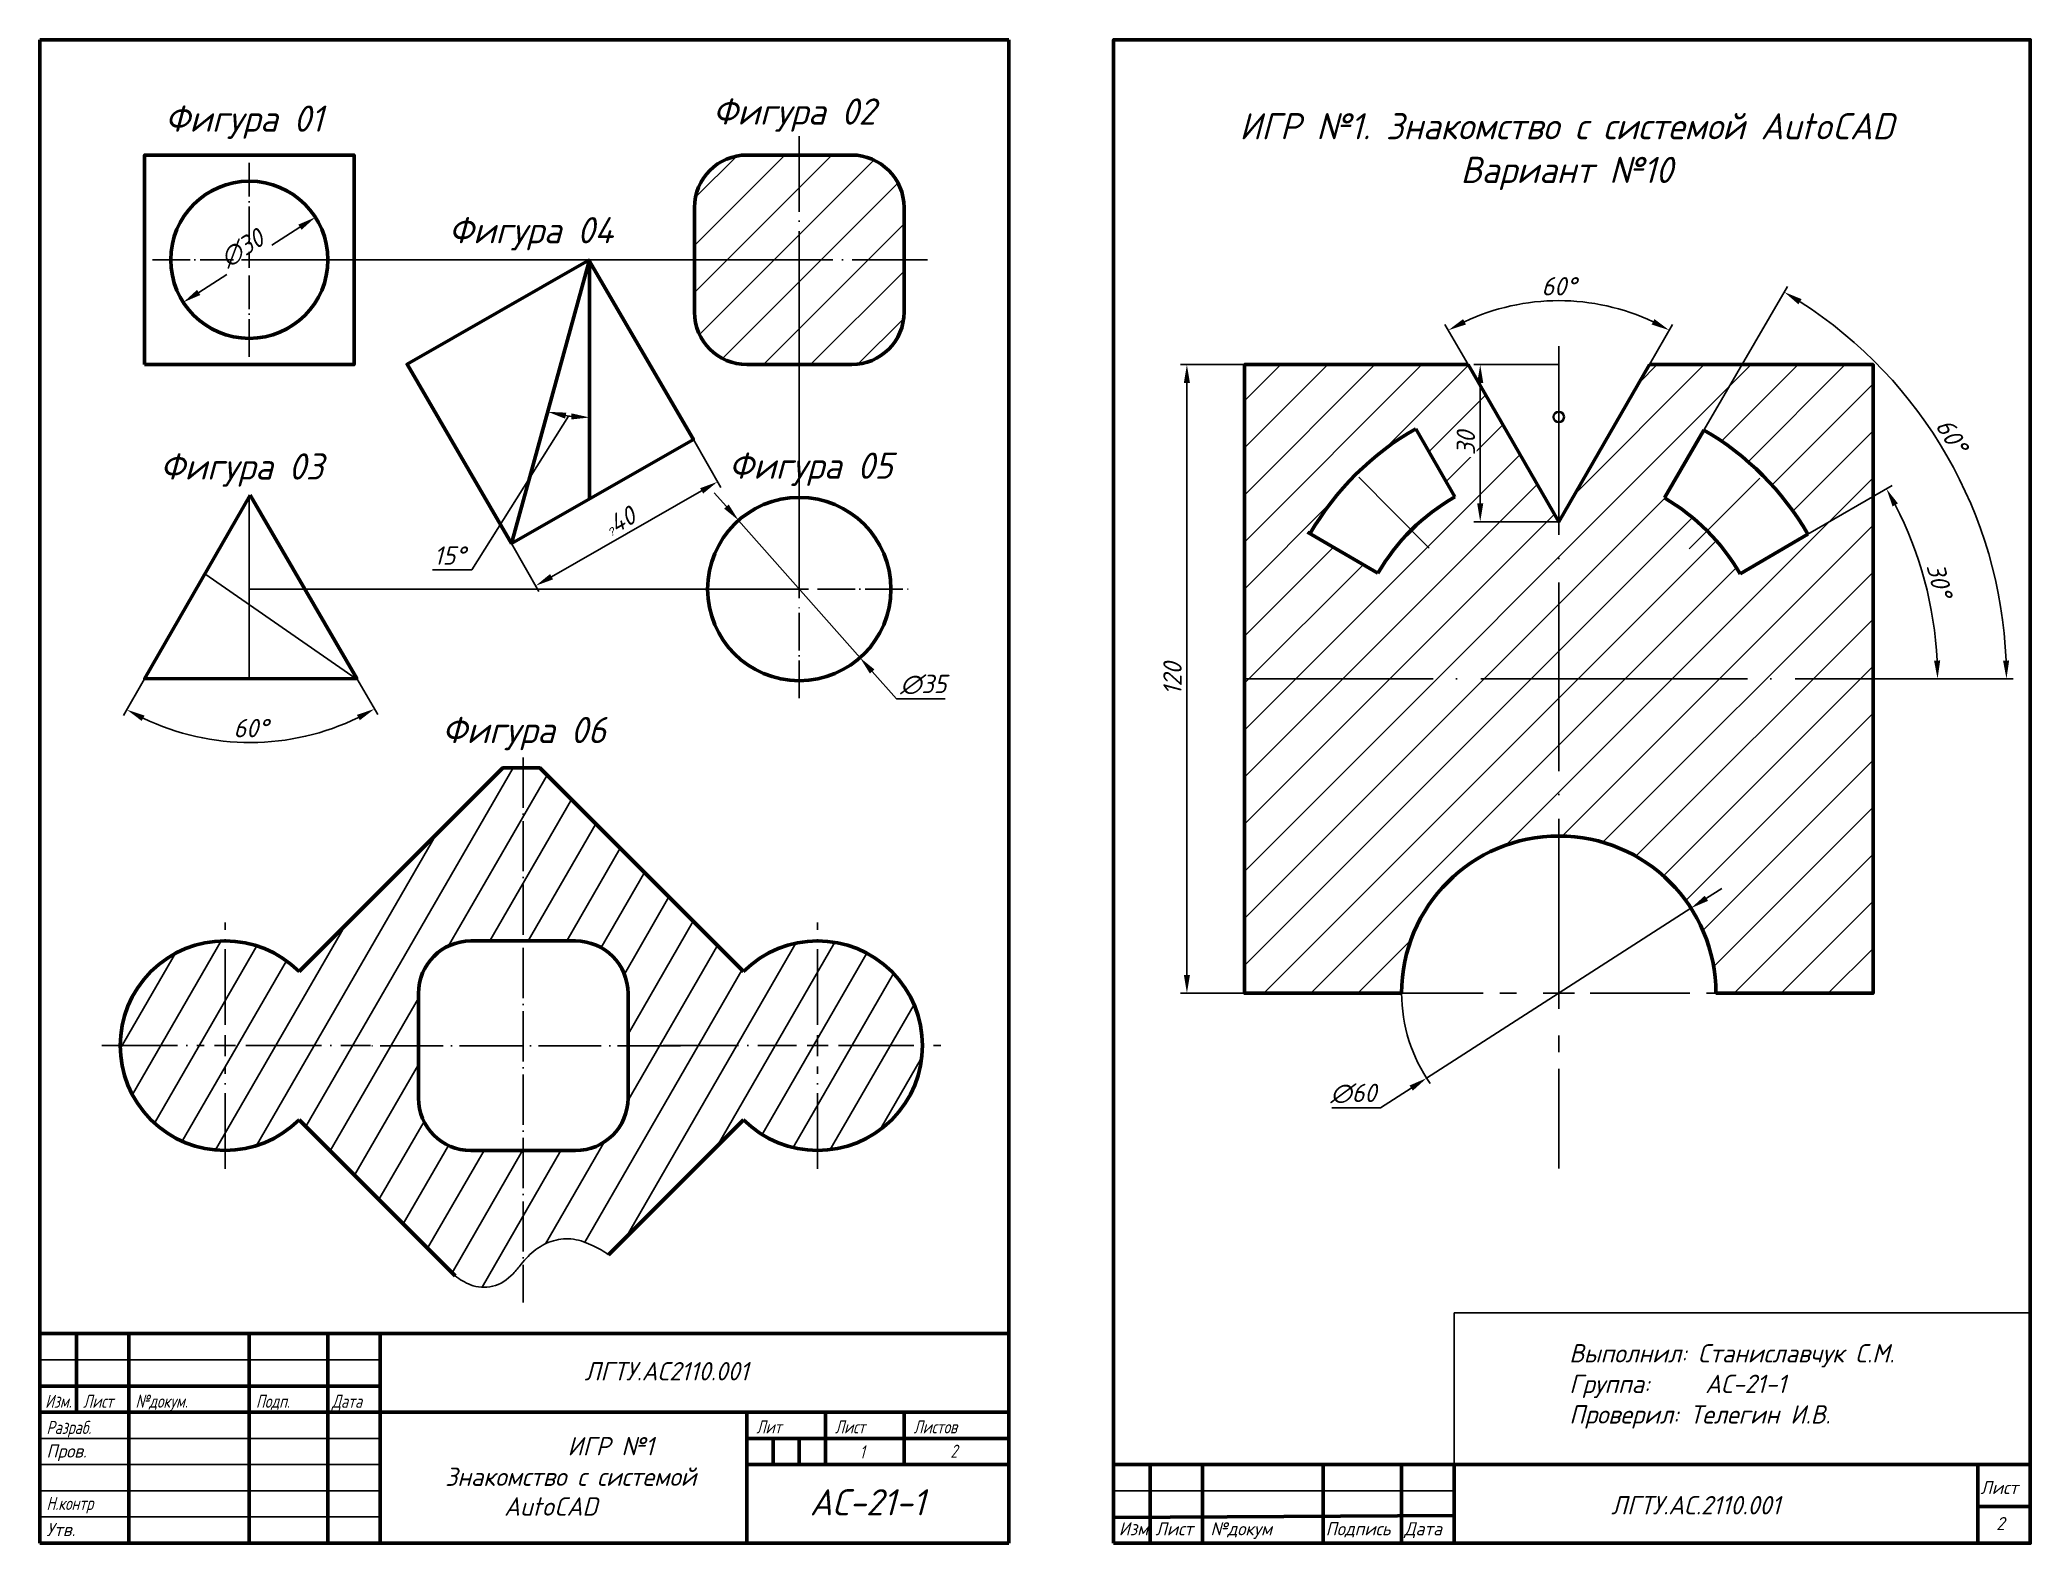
# Model space of a CAD drawing. Header units: millimetres. Extents: x 20 to 400, y 5 to 292.
import ezdxf

# ---------------------------------------------------------------- set-up
doc = ezdxf.new("R2010")
doc.units = ezdxf.units.MM
doc.linetypes.add('ACAD_ISO04W100', pattern=[30, 24, -3, 0, -3])
doc.linetypes.add('CENTER2', pattern=[28.575000000000003, 19.05, -3.175, 3.175, -3.175])
doc.layers.get('0').update_dxf_attribs({"lineweight": 70})
doc.layers.add('Слой 1', color=122, linetype='Continuous', lineweight=50)
doc.styles.add('ЕСКД', font='GOST Common.ttf', dxfattribs={"oblique": 15})
doc.styles.add('ЕСКД 3.5-1.0', font='GOST Common.ttf', dxfattribs={"oblique": 15, "height": 3.5})
doc.dimstyles.new('ЕСКД', dxfattribs={"dimtxt": 3.5, "dimasz": 3.5, "dimexe": 1.25, "dimexo": 0, "dimgap": 1, "dimtad": 1, "dimtoh": 1, "dimtxsty": 'ЕСКД', "dimcen": 5, "dimadec": 0, "dimazin": 2, "dimtfac": 1, "dimtmove": 0, "dimatfit": 3, "dimfxl": 1, "dimtfill": 1, "dimlwd": 25, "dimarcsym": 0})
pattern_1 = [(45, (0, 0), (-4.490128060534577, 4.490128060534577), [])]

# ---------------------------------------------------------------- blocks, each defined once
blk = doc.blocks.new('*D9')
at = {"color": 0, "linetype": 'Continuous', "lineweight": 25, "transparency": 16777216}
for p, q in [((69.66717547407661, 256.2286209030099), (64.32409487814816, 252.7860410537551)), ((50.33282452592341, 243.7713790969903), (55.67590512185187, 247.2139589462451))]:
    blk.add_line(p, q, dxfattribs=at)
at = {"color": 0, "linetype": 'ByBlock', "lineweight": 30, "transparency": 16777216}
for points in [[(69.35123093551816, 256.7189848763326), (69.98312001263511, 255.7382569296871), (72.60935931401298, 258.1242881343607)], [(50.01687998736494, 244.2617430703131), (50.64876906448188, 243.2810151236676), (47.39064068598704, 241.8757118656395)]]:
    blk.add_solid(points, dxfattribs=at)
at = {"layer": 'Defpoints', "color": 0, "linetype": 'ByBlock', "lineweight": 30, "transparency": 16777216}
for p in [(72.60935931401298, 258.1242881343607), (47.39064068598704, 241.8757118656395)]:
    blk.add_point(p, dxfattribs=at)
at = {"color": 0, "linetype": 'ByBlock', "lineweight": 25, "transparency": 16777216, "insert": (58.60533053693483, 252.1646066822389), "char_height": 3.5, "attachment_point": 5, "rotation": 32.79393358440402, "style": 'ЕСКД', "bg_fill": 3, "box_fill_scale": 1.1, "bg_fill_color": 256, "bg_fill_true_color": 13158600, "bg_fill_transparency": 0}
blk.add_mtext('∅30', dxfattribs=at)
blk = doc.blocks.new('*U12')
at = {"color": 0, "linetype": 'ACAD_ISO04W100', "lineweight": 25, "ltscale": 0.3, "transparency": 16777216}
for p, q in [((0, 3), (0, 18.5)), ((-18.5, 0), (-3, 0)), ((3, 0), (18.5, 0)), ((0, -18.5), (0, -3))]:
    blk.add_line(p, q, dxfattribs=at)
at = {"color": 0, "linetype": 'Continuous', "lineweight": 25, "ltscale": 0.3, "transparency": 16777216}
for p, q in [((-1.5, 0), (1.5, 0)), ((0, -1.5), (0, 1.5))]:
    blk.add_line(p, q, dxfattribs=at)
blk = doc.blocks.new('*U13')
at = {"color": 0, "linetype": 'ACAD_ISO04W100', "lineweight": 25, "ltscale": 0.6, "transparency": 16777216}
blk.add_line((0, 23.5), (0, -23.5), dxfattribs=at)
blk = doc.blocks.new('*U14')
at = {"color": 0, "linetype": 'ACAD_ISO04W100', "lineweight": 25, "ltscale": 0.6, "transparency": 16777216}
blk.add_line((23.5, 0), (-23.5, 0), dxfattribs=at)
blk = doc.blocks.new('*U15')
at = {"color": 0, "linetype": 'ACAD_ISO04W100', "lineweight": 25, "ltscale": 0.3, "transparency": 16777216}
for p, q in [((0, 3.46840561982508), (0, 20.8420280991254)), ((-20.8420280991254, 0), (-3.468405619825081, 0)), ((3.46840561982508, 0), (20.8420280991254, 0)), ((0, -20.8420280991254), (0, -3.468405619825081))]:
    blk.add_line(p, q, dxfattribs=at)
at = {"color": 0, "linetype": 'Continuous', "lineweight": 25, "ltscale": 0.3, "transparency": 16777216}
for p, q in [((-1.73420280991254, 0), (1.73420280991254, 0)), ((0, -1.73420280991254), (0, 1.73420280991254))]:
    blk.add_line(p, q, dxfattribs=at)
blk = doc.blocks.new('*D16')
at = {"color": 0, "linetype": 'ByBlock', "lineweight": -2, "transparency": 16777216}
for p, q in [((40.00000000000001, 170.0000000000001), (36.00145711156923, 163.03370155126)), ((80.52110394376338, 170.0782339142278), (84.53434771589889, 163.1884892827496))]:
    blk.add_line(p, q, dxfattribs=at)
at = {"color": 0, "linetype": 'Continuous', "lineweight": 25, "transparency": 16777216}
blk.add_arc((60.1340566521333, 205.0777399508263), 47.22766006656514, 244.3919832475881, 295.9734865834544, dxfattribs=at)
at = {"color": 0, "linetype": 'ByBlock', "lineweight": 30, "transparency": 16777216}
for points in [[(39.45025622516589, 161.9728254947832), (39.99314107063451, 163.0054857272273), (36.62371795056774, 164.1178101474111)], [(80.5429249394776, 163.1348126430426), (81.09238567620518, 162.1056362685052), (83.9051844314535, 164.2686066659566)]]:
    blk.add_solid(points, dxfattribs=at)
at = {"layer": 'Defpoints', "color": 0, "linetype": 'ByBlock', "lineweight": 30, "transparency": 16777216}
for p in [(60.1340566521333, 205.0777399508263), (60.1340566521333, 205.0777399508263), (40.00000000000001, 170.0000000000001), (80.52110394376338, 170.0782339142278), (52.07118630462035, 158.5434300588528)]:
    blk.add_point(p, dxfattribs=at)
at = {"color": 0, "linetype": 'ByBlock', "lineweight": 25, "transparency": 16777216, "insert": (60.27591016639155, 160.6003060929989), "char_height": 3.5, "attachment_point": 5, "rotation": 0.18273491552125076, "style": 'ЕСКД', "bg_fill": 3, "box_fill_scale": 1.1, "bg_fill_color": 256, "bg_fill_true_color": 13158600, "bg_fill_transparency": 0}
blk.add_mtext('60°', dxfattribs=at)
blk = doc.blocks.new('*D17')
at = {"color": 0, "linetype": 'Continuous', "lineweight": 25, "transparency": 16777216}
for p, q in [((120.938963098066, 220.172770919673), (102.4983536277051, 190.7923197653514)), ((102.4983536277051, 190.7923197653514), (94.9605314541962, 190.7923197653514))]:
    blk.add_line(p, q, dxfattribs=at)
blk.add_arc((124.9722967678965, 249.9997731155693), 30.09846907213375, 261.2642676871877, 263.3336015668258, dxfattribs=at)
at = {"color": 0, "linetype": 'ByBlock', "lineweight": 30, "transparency": 16777216}
for points in [[(120.2790555146398, 219.6800257329514), (120.5229919019527, 220.820905284024), (116.9783850550782, 220.9822746704266)], [(121.5121341913121, 220.6871492708074), (121.4443012838718, 219.5224562607059), (124.9722967678965, 219.9013040434356)]]:
    blk.add_solid(points, dxfattribs=at)
at = {"layer": 'Defpoints', "color": 0, "linetype": 'ByBlock', "lineweight": 30, "transparency": 16777216}
for p in [(124.9722967678964, 249.9997731155693), (124.9722967678965, 249.9997731155693), (122.2789021111832, 220.0220569632441), (124.9722967678964, 204.374846269924), (110.052617124619, 195.8420845640903)]:
    blk.add_point(p, dxfattribs=at)
at = {"color": 0, "linetype": 'ByBlock', "lineweight": 30, "transparency": 16777216, "insert": (98.22944254095067, 193.5423197653513), "char_height": 3.5, "attachment_point": 5, "style": 'ЕСКД', "bg_fill": 3, "box_fill_scale": 1.1, "bg_fill_color": 256, "bg_fill_true_color": 13158600, "bg_fill_transparency": 0}
blk.add_mtext('15°', dxfattribs=at)
blk = doc.blocks.new('*D18')
at = {"color": 0, "linetype": 'ByBlock', "lineweight": -2, "transparency": 16777216}
for p, q in [((144.7750917442352, 215.7003260846809), (150.0121379704132, 206.5432612719847)), ((110.052617124619, 195.8420845640903), (115.289663350797, 186.6850197513941))]:
    blk.add_line(p, q, dxfattribs=at)
at = {"color": 0, "linetype": 'Continuous', "lineweight": 25, "transparency": 16777216}
blk.add_line((117.7073098324949, 189.5076932163088), (146.3533513936783, 205.890742470796), dxfattribs=at)
at = {"color": 0, "linetype": 'ByBlock', "lineweight": 30, "transparency": 16777216}
for points in [[(146.0637520381697, 206.3971118923321), (146.6429507491869, 205.3843730492599), (149.3915679228947, 207.6283386038477)], [(117.4177104769863, 190.0140626378448), (117.9969091880035, 189.0013237947727), (114.6690933032785, 187.7700970832571)]]:
    blk.add_solid(points, dxfattribs=at)
at = {"layer": 'Defpoints', "color": 0, "linetype": 'ByBlock', "lineweight": 30, "transparency": 16777216}
for p in [(144.7750917442352, 215.7003260846809), (149.3915679228947, 207.6283386038477), (110.052617124619, 195.8420845640903)]:
    blk.add_point(p, dxfattribs=at)
at = {"color": 0, "linetype": 'ByBlock', "lineweight": 30, "transparency": 16777216, "insert": (130.6642302794838, 200.0878676196259), "char_height": 3.5, "width": 16.00790381158261, "attachment_point": 5, "rotation": 29.765809039248794, "style": 'ЕСКД', "bg_fill": 3, "box_fill_scale": 1.1, "bg_fill_color": 256, "bg_fill_true_color": 13158600, "bg_fill_transparency": 0}
blk.add_mtext('{\\fGOST Common|b0|i0|c186|p34;\\H0.42857x;\ue90e}40', dxfattribs=at)
blk = doc.blocks.new('*D19')
at = {"color": 0, "linetype": 'Continuous', "lineweight": 25, "transparency": 16777216}
for p, q in [((151.0923896086954, 202.8819165819898), (148.7744615525595, 205.5043600087539)), ((153.4103176648312, 200.2594731552257), (176.5895982261897, 174.0350388875846)), ((183.5433823945972, 166.1677086072923), (178.9075262823255, 171.4125954608205)), ((192.8312045681062, 166.1677086072923), (183.5433823945972, 166.1677086072923))]:
    blk.add_line(p, q, dxfattribs=at)
at = {"color": 0, "linetype": 'ByBlock', "lineweight": 30, "transparency": 16777216}
for points in [[(151.529463513156, 203.2682379246791), (150.6553157042347, 202.4955952393005), (153.4103176648312, 200.2594731552257)], [(179.3446001867862, 171.7989168035098), (178.4704523778648, 171.0262741181312), (176.5895982261897, 174.0350388875846)]]:
    blk.add_solid(points, dxfattribs=at)
at = {"layer": 'Defpoints', "color": 0, "linetype": 'ByBlock', "lineweight": 30, "transparency": 16777216}
for p in [(153.4103176648312, 200.2594731552257), (176.5895982261897, 174.0350388875846)]:
    blk.add_point(p, dxfattribs=at)
at = {"color": 0, "linetype": 'ByBlock', "lineweight": 25, "transparency": 16777216, "insert": (188.6872934813517, 168.9177086072923), "char_height": 3.5, "attachment_point": 5, "style": 'ЕСКД', "bg_fill": 3, "box_fill_scale": 1.1, "bg_fill_color": 256, "bg_fill_true_color": 13158600, "bg_fill_transparency": 0}
blk.add_mtext('∅35', dxfattribs=at)
blk = doc.blocks.new('*U20')
at = {"color": 0, "linetype": 'ACAD_ISO04W100', "lineweight": 25, "ltscale": 0.6, "transparency": 16777216}
for p, q in [((0, 4), (0, 23.5)), ((-23.5, 0), (-4, 0)), ((4, 0), (27.74663501289018, 0)), ((0, -23.5), (0, -4))]:
    blk.add_line(p, q, dxfattribs=at)
at = {"color": 0, "linetype": 'Continuous', "lineweight": 25, "ltscale": 0.6, "transparency": 16777216}
for p, q in [((-2, 0), (2, 0)), ((0, -2), (0, 2))]:
    blk.add_line(p, q, dxfattribs=at)
blk = doc.blocks.new('*U21')
at = {"color": 0, "linetype": 'ACAD_ISO04W100', "lineweight": 25, "ltscale": 0.6, "transparency": 16777216}
for p, q in [((0, 4), (0, 23.5)), ((-29.51252449094756, 0), (-4, 0)), ((4, 0), (23.5, 0)), ((0, -23.5), (0, -4))]:
    blk.add_line(p, q, dxfattribs=at)
at = {"color": 0, "linetype": 'Continuous', "lineweight": 25, "ltscale": 0.6, "transparency": 16777216}
for p, q in [((-2, 0), (2, 0)), ((0, -2), (0, 2))]:
    blk.add_line(p, q, dxfattribs=at)
blk = doc.blocks.new('*U22')
at = {"color": 0, "linetype": 'ACAD_ISO04W100', "lineweight": 25, "ltscale": 0.4, "transparency": 16777216}
blk.add_line((0, 55), (0, -49), dxfattribs=at)
blk = doc.blocks.new('*U23')
at = {"color": 0, "linetype": 'ACAD_ISO04W100', "lineweight": 25, "ltscale": 0.5, "transparency": 16777216}
blk.add_line((30, 0), (-30, 0), dxfattribs=at)
blk = doc.blocks.new('*U25')
at = {"color": 0, "linetype": 'CENTER2', "lineweight": 25, "transparency": 16777216}
for p, q in [((0, 6), (0, 33.5)), ((-33.5, 0), (-6, 0)), ((6, 0), (33.5, 0)), ((0, -33.5), (0, -6))]:
    blk.add_line(p, q, dxfattribs=at)
at = {"color": 0, "linetype": 'Continuous', "lineweight": 25, "transparency": 16777216}
for p, q in [((-3, 0), (3, 0)), ((0, -3), (0, 3))]:
    blk.add_line(p, q, dxfattribs=at)
blk = doc.blocks.new('*U26')
at = {"color": 0, "linetype": 'ACAD_ISO04W100', "lineweight": 25, "ltscale": 1.5, "transparency": 16777216}
blk.add_line((0, 63.5), (0, -63.5), dxfattribs=at)
blk = doc.blocks.new('*D29')
at = {"color": 0, "linetype": 'Continuous', "lineweight": -2, "transparency": 16777216}
for p, q in [((292.679565839048, 230), (288.2741260687276, 237.6304455118796)), ((327.3205819904255, 230), (331.7260217607459, 237.6304455118795))]:
    blk.add_line(p, q, dxfattribs=at)
at = {"color": 0, "linetype": 'Continuous', "lineweight": 25, "transparency": 16777216}
blk.add_arc((310.0000739147367, 200), 42.20189569201838, 64.75316904371724, 115.2468309562826, dxfattribs=at)
at = {"color": 0, "linetype": 'Continuous', "lineweight": 30, "transparency": 16777216}
for points in [[(292.2706429166489, 237.6538757465323), (291.7297083877721, 238.6875589410266), (288.8991260687276, 236.547913757149)], [(328.2704394417015, 238.6875589410265), (327.7295049128247, 237.6538757465322), (331.1010217607459, 236.547913757149)]]:
    blk.add_solid(points, dxfattribs=at)
at = {"layer": 'Defpoints', "color": 0, "linetype": 'Continuous', "lineweight": 30, "transparency": 16777216}
for p in [(317.3283561957456, 241.5607540693122), (292.679565839048, 230), (327.3205819904255, 230), (310.0000739147367, 200), (310.0000739147367, 200)]:
    blk.add_point(p, dxfattribs=at)
at = {"color": 0, "linetype": 'Continuous', "lineweight": 25, "transparency": 16777216, "insert": (310.0000739147368, 244.9518956920184), "char_height": 3.5, "attachment_point": 5, "style": 'ЕСКД', "bg_fill": 3, "box_fill_scale": 1.1, "bg_fill_color": 256, "bg_fill_true_color": 13158600, "bg_fill_transparency": 0}
blk.add_mtext('60°', dxfattribs=at)
blk = doc.blocks.new('*D30')
at = {"color": 0, "linetype": 'Continuous', "lineweight": -2, "transparency": 16777216}
for p, q in [((337.7129803185615, 217.5078395494137), (353.6964219521345, 244.9080252069671)), ((370.0000739147367, 169.9999999999999), (396.7213692937437, 170))]:
    blk.add_line(p, q, dxfattribs=at)
at = {"color": 0, "linetype": 'Continuous', "lineweight": 25, "transparency": 16777216}
blk.add_arc((310.0000739147365, 170), 85.47129537900724, 2.346392917505463, 57.39716991896498, dxfattribs=at)
at = {"color": 0, "linetype": 'Continuous', "lineweight": 30, "transparency": 16777216}
for points in [[(355.7488876587445, 241.505475627685), (356.3572471847142, 242.500970378185), (353.0665831702294, 243.8283015808441)], [(395.9829188580164, 173.5112098799517), (394.8164967583417, 173.4873227180967), (395.4713692937437, 170)]]:
    blk.add_solid(points, dxfattribs=at)
at = {"layer": 'Defpoints', "color": 0, "linetype": 'Continuous', "lineweight": 30, "transparency": 16777216}
for p in [(337.7129803185615, 217.5078395494137), (330.1549149357002, 204.5511560359373), (390.3603423789449, 199.1130483825699), (310.0000739147367, 170), (370.0000739147367, 169.9999999999999)]:
    blk.add_point(p, dxfattribs=at)
at = {"color": 0, "linetype": 'Continuous', "lineweight": 25, "transparency": 16777216, "insert": (385.004032278949, 216.4478545042666), "char_height": 3.5, "attachment_point": 5, "rotation": 301.7687752331763, "style": 'ЕСКД', "bg_fill": 3, "box_fill_scale": 1.1, "bg_fill_color": 256, "bg_fill_true_color": 13158600, "bg_fill_transparency": 0}
blk.add_mtext('60°', dxfattribs=at)
blk = doc.blocks.new('*D31')
at = {"color": 0, "linetype": 'Continuous', "lineweight": -2, "transparency": 16777216}
for p, q in [((357.5767893241359, 197.5944949374515), (373.6359157530133, 206.9087882662004)), ((370.0000739147367, 170), (383.5648686044888, 170))]:
    blk.add_line(p, q, dxfattribs=at)
at = {"color": 0, "linetype": 'Continuous', "lineweight": 25, "transparency": 16777216}
blk.add_arc((310.0000739147366, 170), 72.31479468975216, 2.773357892918206, 27.34037525806419, dxfattribs=at)
at = {"color": 0, "linetype": 'Continuous', "lineweight": 30, "transparency": 16777216}
for points in [[(373.7253221681937, 202.9320511188215), (374.7483946984223, 203.4927950077788), (372.5546267664361, 206.2816406539856)], [(382.8133319773757, 173.5130915222447), (381.6470069770322, 173.4848584798165), (382.3148686044888, 170)]]:
    blk.add_solid(points, dxfattribs=at)
at = {"layer": 'Defpoints', "color": 0, "linetype": 'Continuous', "lineweight": 30, "transparency": 16777216}
for p in [(357.5767893241359, 197.5944949374515), (377.9209629127558, 194.8230209430632), (344.6013214852089, 190.0687235908738), (310.0000739147367, 170), (370.0000739147367, 170)]:
    blk.add_point(p, dxfattribs=at)
at = {"color": 0, "linetype": 'Continuous', "lineweight": 25, "transparency": 16777216, "insert": (382.6619697609644, 188.8407084220996), "char_height": 3.5, "attachment_point": 5, "rotation": 284.5362572474097, "style": 'ЕСКД', "bg_fill": 3, "box_fill_scale": 1.1, "bg_fill_color": 256, "bg_fill_true_color": 13158600, "bg_fill_transparency": 0}
blk.add_mtext('30°', dxfattribs=at)
blk = doc.blocks.new('*U27')
at = {"color": 0, "linetype": 'CENTER2', "lineweight": 25, "transparency": 16777216}
blk.add_line((7.659849710821416, -7.728546539276448), (-7.659849710821359, 7.728546539276477), dxfattribs=at)
blk = doc.blocks.new('*U28')
at = {"color": 0, "linetype": 'CENTER2', "lineweight": 25, "transparency": 16777216}
blk.add_line((-7.611337147901735, -7.592403502731004), (7.611337147901678, 7.592403502731032), dxfattribs=at)
blk = doc.blocks.new('*D32')
at = {"color": 0, "linetype": 'Continuous', "lineweight": -2, "transparency": 16777216}
for p, q in [((250.0000739147368, 230.0000000000001), (237.7500739147372, 230.0000000000001)), ((250.0000739147368, 110.0000000000001), (237.7500739147372, 110.0000000000001))]:
    blk.add_line(p, q, dxfattribs=at)
at = {"color": 0, "linetype": 'Continuous', "lineweight": 25, "transparency": 16777216}
blk.add_line((239.0000739147372, 226.5000000000001), (239.0000739147372, 113.5000000000001), dxfattribs=at)
at = {"color": 0, "linetype": 'Continuous', "lineweight": 30, "transparency": 16777216}
for points in [[(238.4167405814038, 226.5000000000001), (239.5834072480705, 226.5000000000001), (239.0000739147372, 230.0000000000001)], [(238.4167405814039, 113.5000000000001), (239.5834072480706, 113.5000000000001), (239.0000739147372, 110.0000000000001)]]:
    blk.add_solid(points, dxfattribs=at)
at = {"layer": 'Defpoints', "color": 0, "linetype": 'Continuous', "lineweight": 30, "transparency": 16777216}
for p in [(250.0000739147368, 230.0000000000001), (239.0000739147372, 110.0000000000001), (250.0000739147368, 110.0000000000001)]:
    blk.add_point(p, dxfattribs=at)
at = {"color": 0, "linetype": 'Continuous', "lineweight": 25, "transparency": 16777216, "insert": (236.2500739147372, 170), "char_height": 3.5, "attachment_point": 5, "rotation": 90, "style": 'ЕСКД', "bg_fill": 3, "box_fill_scale": 1.1, "bg_fill_color": 256, "bg_fill_true_color": 13158600, "bg_fill_transparency": 0}
blk.add_mtext('120', dxfattribs=at)
blk = doc.blocks.new('*D33')
at = {"color": 0, "linetype": 'Continuous', "lineweight": 25, "transparency": 16777216}
for p, q in [((338.1795528398513, 128.1153793090022), (341.1236775036692, 130.0080308785995)), ((335.2354281760333, 126.222727739405), (284.7647196534402, 93.77727226059505)), ((275.9323456619863, 88.09931755180332), (281.8205949896222, 91.88462069099782)), ((266.6445234884774, 88.09931755180332), (275.9323456619863, 88.09931755180332))]:
    blk.add_line(p, q, dxfattribs=at)
at = {"color": 0, "linetype": 'Continuous', "lineweight": -2, "transparency": 16777216}
blk.add_arc((310.0000739147368, 110), 30, 180, 215.122550418486, dxfattribs=at)
at = {"color": 0, "linetype": 'Continuous', "lineweight": 30, "transparency": 16777216}
for points in [[(337.8641109115851, 128.6060667529719), (338.4949947681175, 127.6246918650326), (335.2354281760333, 126.222727739405)], [(281.5051530613561, 92.37530813496747), (282.1360369178885, 91.39393324702817), (284.7647196534402, 93.77727226059505)]]:
    blk.add_solid(points, dxfattribs=at)
at = {"layer": 'Defpoints', "color": 0, "linetype": 'Continuous', "lineweight": 30, "transparency": 16777216}
for p in [(335.2354281760333, 126.222727739405), (284.7647196534402, 93.77727226059505)]:
    blk.add_point(p, dxfattribs=at)
at = {"color": 0, "linetype": 'Continuous', "lineweight": 25, "transparency": 16777216, "insert": (270.7884345752319, 90.84931755180332), "char_height": 3.5, "attachment_point": 5, "style": 'ЕСКД', "bg_fill": 3, "box_fill_scale": 1.1, "bg_fill_color": 256, "bg_fill_true_color": 13158600, "bg_fill_transparency": 0}
blk.add_mtext('∅60', dxfattribs=at)
blk = doc.blocks.new('*D34')
at = {"color": 0, "linetype": 'ByBlock', "lineweight": -2, "transparency": 16777216}
for p, q in [((310.0000000000001, 230.0000000000001), (293.7500000000002, 230.0000000000001)), ((310.0000000000001, 200.0000000000001), (293.7500000000002, 200.0000000000001))]:
    blk.add_line(p, q, dxfattribs=at)
at = {"color": 0, "linetype": 'Continuous', "lineweight": 25, "transparency": 16777216}
blk.add_line((295.0000000000002, 226.5000000000001), (295.0000000000002, 203.5000000000001), dxfattribs=at)
at = {"color": 0, "linetype": 'ByBlock', "lineweight": 30, "transparency": 16777216}
for points in [[(294.4166666666669, 226.5000000000001), (295.5833333333335, 226.5000000000001), (295.0000000000002, 230.0000000000001)], [(294.4166666666669, 203.5000000000001), (295.5833333333335, 203.5000000000001), (295.0000000000002, 200.0000000000001)]]:
    blk.add_solid(points, dxfattribs=at)
at = {"layer": 'Defpoints', "color": 0, "linetype": 'ByBlock', "lineweight": 30, "transparency": 16777216}
for p in [(310.0000000000001, 230.0000000000001), (295.0000000000002, 200.0000000000001), (310.0000000000001, 200.0000000000001)]:
    blk.add_point(p, dxfattribs=at)
at = {"color": 0, "linetype": 'ByBlock', "lineweight": 25, "transparency": 16777216, "insert": (292.2500000000002, 215), "char_height": 3.5, "attachment_point": 5, "rotation": 90, "style": 'ЕСКД', "bg_fill": 3, "box_fill_scale": 1.1, "bg_fill_color": 256, "bg_fill_true_color": 13158600, "bg_fill_transparency": 0}
blk.add_mtext('30', dxfattribs=at)

msp = doc.modelspace()

# ---------------------------------------------------------------- hatches: boundary and pattern name
at = {"linetype": 'ByBlock', "lineweight": 25, "ltscale": 2}
h = msp.add_hatch(dxfattribs=at)
h.set_pattern_fill('ANSI31', color=256, scale=2)
h.set_pattern_definition(pattern_1)
edge = h.paths.add_edge_path()
edge.add_line((155, 230), (175, 230))
edge.add_arc((175, 240), 10, 270, 360)
edge.add_line((185, 240), (185, 260))
edge.add_arc((175, 260), 10, 0, 90)
edge.add_line((175, 270), (155, 270))
edge.add_arc((155, 260), 10, 90, 180)
edge.add_line((145, 260), (145, 240))
edge.add_arc((155, 240), 10, 180, 270)
at = {"linetype": 'ByBlock', "lineweight": 25}
h = msp.add_hatch(dxfattribs=at)
h.set_pattern_fill('ANSI31', color=256, scale=2)
h.set_pattern_definition(pattern_1)
edge = h.paths.add_edge_path()
edge.add_line((292.679565839048, 230), (250.0000739147367, 230))
edge.add_line((250.0000739147367, 230), (250.0000739147367, 110))
edge.add_line((250.0000739147367, 110), (280.0000739147367, 110))
edge.add_arc((310.0000739147367, 110), 30, 0, 180, ccw=False)
edge.add_line((340.0000739147367, 110), (370.0000739147367, 110))
edge.add_line((370.0000739147367, 110), (370.0000739147367, 230))
edge.add_line((370.0000739147367, 230), (327.3205819904255, 230))
edge.add_line((327.3205819904255, 230), (310.0000739147367, 200))
edge.add_line((310.0000739147367, 200), (292.679565839048, 230))
edge = h.paths.add_edge_path(flags=16)
edge.add_arc((310.0000739147367, 170), 40, 30.11373315098265, 59.74356283647041)
edge.add_line((330.1549149357002, 204.5511560359373), (337.7129803185615, 217.5078395494138))
edge.add_arc((310.0000739147367, 170), 55, 30.113733150982682, 59.7435628364704, ccw=False)
edge.add_line((357.5767893241359, 197.5944949374515), (344.6013214852089, 190.0687235908738))
edge = h.paths.add_edge_path(flags=16)
edge.add_arc((310.0000739147367, 170), 40, 119.7448812969424, 149.743562836471)
edge.add_line((275.4489178787994, 190.1548410209635), (262.0000739147367, 198))
edge.add_arc((310.0000739147367, 170), 55, 119.7448812969424, 149.743562836471)
edge.add_line((290.1545163804634, 204.7297256849784), (282.7124323051109, 217.7533728168453))
h = msp.add_hatch(dxfattribs=at)
h.set_pattern_fill('ANSI31', color=256, scale=2, angle=15)
h.set_pattern_definition([(59.99999999999999, (0, 0), (-5.499261314031186, 3.175000000000001), [])])
edge = h.paths.add_edge_path(flags=16)
edge.add_line((102.2983601893629, 79.96108907043072), (122.2983601893629, 79.96108907043072))
edge.add_arc((122.2983601893629, 89.96108907043072), 10, 270, 360)
edge.add_line((132.2983601893629, 89.96108907043072), (132.2983601893629, 109.9610890704307))
edge.add_arc((122.2983601893629, 109.9610890704307), 10, 0, 90)
edge.add_line((122.2983601893629, 119.9610890704307), (102.2983601893629, 119.9610890704307))
edge.add_arc((102.2983601893629, 109.9610890704307), 10, 90, 180)
edge.add_line((92.29836018936294, 109.9610890704307), (92.29836018936294, 89.96108907043072))
edge.add_arc((102.2983601893629, 89.96108907043072), 10, 180, 270)
edge = h.paths.add_edge_path()
edge.add_arc((55.35726009493061, 99.98083955538027), 20, 45, 315)
edge.add_line((69.49939571866156, 85.83870393164932), (99.28823818192339, 56.04986146838751))
edge.add_spline(control_points=[(99.28823818192645, 56.04986146839163), (100.2080348560437, 55.36183513785427), (102.317420057512, 53.92817093717355), (106.6945155985082, 53.57147213234143), (109.9951978792971, 55.79076508952083), (112.2027627295297, 58.68283842536801), (114.5183367887842, 61.19982510992526), (118.0237598650882, 62.98532344595899), (122.0009434859007, 63.31603679249488), (125.5160750136353, 61.9117200784471), (127.6849773892105, 60.74641368585999), (128.5741790588361, 60.06067352943131)], knot_values=[27.00484480476037, 27.00484480476037, 27.00484480476037, 27.00484480476037, 30.41821674572672, 34.6409308342503, 39.24067608285279, 41.63149404492505, 45.60263774853044, 49.3707120528925, 53.17312284596883, 57.17002435496072, 60.53072330164503, 60.53072330164503, 60.53072330164503, 60.53072330164503], degree=3, periodic=0)
edge.add_line((128.5741790588322, 60.06067352943428), (154.3522094610473, 85.83870393164932))
edge.add_arc((168.4943450847782, 99.98083955538027), 20, 225, 494.9999999999999)
edge.add_line((154.3522094610473, 114.1229751791112), (115.4613364957872, 153.0138481443713))
edge.add_line((115.4613364957872, 153.0138481443713), (108.3902686839217, 153.0138481443713))
edge.add_line((108.3902686839217, 153.0138481443713), (69.49939571866156, 114.1229751791112))

# ---------------------------------------------------------------- linework, layer by layer
at = {"linetype": 'ByBlock', "lineweight": 50}
for p, q in [((205, 292), (20, 292)), ((20, 292), (20, 5)), ((205, 5), (205, 292)), ((20, 5), (205, 5))]:
    msp.add_line(p, q, dxfattribs=at)
at = {"color": 102, "linetype": 'ByBlock', "lineweight": 50}
msp.add_line((124.9722967678964, 249.9997731155693), (110.052617124619, 195.8420845640903), dxfattribs=at)
at = {"color": 102, "linetype": 'ByBlock', "lineweight": 25}
msp.add_line((59.9999245396607, 170.0007751219504), (59.9999245396607, 204.9862489844475), dxfattribs=at)
at = {"lineweight": 50}
for p, q in [((275.4489178787994, 190.1548410209635), (262.0000739147367, 198)), ((344.6013214852089, 190.0687235908738), (357.5767893241359, 197.5944949374515)), ((205, 45), (20, 45)), ((27, 45), (27, 30)), ((37, 45), (37, 5)), ((60, 45), (60, 5)), ((75, 45), (75, 5)), ((85, 45), (85, 5)), ((85, 35), (20, 35)), ((205, 30), (20, 30)), ((155, 30), (155, 5)), ((170, 30), (170, 20)), ((185, 30), (185, 20)), ((155, 25), (205, 25)), ((160, 25), (160, 20)), ((165, 25), (165, 20)), ((155, 20), (205, 20))]:
    msp.add_line(p, q, dxfattribs=at)
at = {"linetype": 'ACAD_ISO04W100', "lineweight": 25, "ltscale": 1.5}
for p, q in [((250.0000739147367, 170), (310.0000739147367, 170)), ((310.0000739147367, 170), (370.0000739147367, 170))]:
    msp.add_line(p, q, dxfattribs=at)
at = {"color": 7, "linetype": 'Continuous', "lineweight": 25}
for p, q in [((400.0000739147367, 49), (290.0000739147367, 49)), ((290.0000739147367, 49), (290.0000739147367, 20)), ((225.0000739147367, 15), (290.0000739147367, 15))]:
    msp.add_line(p, q, dxfattribs=at)
at = {"lineweight": 25}
for p, q in [((20, 40), (85, 40)), ((20, 25), (85, 25)), ((85, 20), (20, 20)), ((85, 15), (20, 15)), ((85, 10), (20, 10))]:
    msp.add_line(p, q, dxfattribs=at)
at = {"color": 7, "linetype": 'Continuous', "lineweight": 50}
for p, q in [((225.0000739147367, 20), (400.0000739147367, 20)), ((232.0000739147367, 20), (232.0000739147367, 5)), ((242.0000739147367, 20), (242.0000739147367, 5)), ((265.0000739147367, 20), (265.0000739147367, 5)), ((280.0000739147367, 20), (280.0000739147367, 5)), ((290.0000739147367, 20), (290.0000739147367, 5)), ((390.0000739147367, 20), (390.0000739147367, 5)), ((390.0000739147367, 12), (400.0000739147367, 12)), ((290.0000739147367, 10.28936791793052), (225.0000739147367, 9.917939346501953))]:
    msp.add_line(p, q, dxfattribs=at)
msp.add_lwpolyline([(225.0000739147367, 5), (400.0000739147367, 5), (400.0000739147367, 292), (225.0000739147367, 292)], close=True, dxfattribs=at)
at = {"linetype": 'ByBlock', "lineweight": 50}
for points in [[(40, 230), (80, 230), (80, 270), (40, 270)], [(110.052617124619, 195.8420845640903), (144.7750917442352, 215.7003260846809), (124.839923817188, 249.9240672779307), (90.1174491975718, 230.0658257573401)], [(60.1340566521333, 205.0777399508263), (40, 170), (80.52110394376338, 170.0782339142278)]]:
    msp.add_lwpolyline(points, close=True, dxfattribs=at)
for points in [[(155, 230), (175, 230, 0.414213562373095), (185, 240), (185, 260, 0.414213562373095), (175, 270), (155, 270, 0.414213562373095), (145, 260), (145, 240, 0.414213562373095)], [(102.2983601893629, 79.96108907043072), (122.2983601893629, 79.96108907043072, 0.414213562373095), (132.2983601893629, 89.96108907043072), (132.2983601893629, 109.9610890704307, 0.414213562373095), (122.2983601893629, 119.9610890704307), (102.2983601893629, 119.9610890704307, 0.414213562373095), (92.29836018936294, 109.9610890704307), (92.29836018936294, 89.96108907043072, 0.414213562373095)]]:
    msp.add_lwpolyline(points, format="xyb", close=True, dxfattribs=at)
at = {"lineweight": 50}
for points in [[(292.679565839048, 230), (250.0000739147367, 230), (250.0000739147367, 110), (280.0000739147367, 110)], [(292.679565839048, 230), (310.0000739147367, 200), (327.3205819904255, 230)], [(340.0000739147367, 110), (370.0000739147367, 110), (370.0000739147367, 230), (327.3205819904255, 230)]]:
    msp.add_lwpolyline(points, dxfattribs=at)
at = {"linetype": 'ByBlock', "lineweight": 50}
for points in [[(69.49939571866156, 114.1229751791112), (108.3902686839217, 153.0138481443713), (115.4613364957872, 153.0138481443713), (154.3522094610473, 114.1229751791112)], [(99.28823818192339, 56.04986146838751), (69.49939571866156, 85.83870393164932)], [(154.3522094610473, 85.83870393164932), (128.5741790588322, 60.06067352943428)]]:
    msp.add_lwpolyline(points, dxfattribs=at)
for centre, radius in [((60, 250), 15), ((164.9999579455105, 187.1472560214052), 17.5)]:
    msp.add_circle(centre, radius, dxfattribs=at)
at = {"lineweight": 50}
for centre, radius, start, end in [((310.0000739147367, 170), 55, 119.7448812969424, 149.743562836471), ((310.0000739147367, 170), 55, 30.11373315098265, 59.74356283647041), ((310.0000739147367, 110), 30, 0, 180)]:
    msp.add_arc(centre, radius, start, end, dxfattribs=at)
at = {"linetype": 'ByBlock', "lineweight": 50}
for centre, start, end in [((55.35726009493061, 99.98083955538027), 45, 315), ((168.4943450847782, 99.98083955538027), 225, 135)]:
    msp.add_arc(centre, 20, start, end, dxfattribs=at)
at = {"linetype": 'ByBlock', "lineweight": 25}
msp.add_open_spline([(99.28823818192645, 56.04986146839163), (100.2080348560437, 55.36183513785427), (102.317420057512, 53.92817093717355), (106.6945155985082, 53.57147213234143), (109.9951978792971, 55.79076508952083), (112.2027627295297, 58.68283842536801), (114.5183367887842, 61.19982510992526), (118.0237598650882, 62.98532344595899), (122.0009434859007, 63.31603679249488), (125.5160750136353, 61.9117200784471), (127.6849773892105, 60.74641368585999), (128.5741790588361, 60.06067352943131)], degree=3, knots=[27.00484480476037, 27.00484480476037, 27.00484480476037, 27.00484480476037, 30.41821674572672, 34.6409308342503, 39.24067608285279, 41.63149404492505, 45.60263774853044, 49.3707120528925, 53.17312284596883, 57.17002435496072, 60.53072330164503, 60.53072330164503, 60.53072330164503, 60.53072330164503], dxfattribs=at)
at = {"layer": 'Слой 1', "color": 102, "linetype": 'ByBlock', "lineweight": 25}
for p, q in [((59.99999999999997, 250), (165.0001405224177, 249.9996333376178)), ((165.0001405224177, 249.9996333376178), (165.0001405224177, 187.1474644258567)), ((165.0001405224177, 187.1474644258567), (60.00047811284344, 187.1474644258567))]:
    msp.add_line(p, q, dxfattribs=at)
at = {"layer": 'Слой 1', "color": 102, "linetype": 'ByBlock', "lineweight": 50}
msp.add_line((124.9722967678964, 249.9997731155692), (124.9722967678964, 204.3748462699239), dxfattribs=at)

# ---------------------------------------------------------------- block references
at = {"color": 140, "linetype": 'ACAD_ISO04W100', "lineweight": 25, "ltscale": 0.6}
for name, p in [('*U13', (165.0001405224177, 250.0911044720821)), ('*U14', (165.9794347520719, 249.9997031784688)), ('*U20', (55.35726009493061, 99.98083955538027)), ('*U21', (168.4943450847782, 99.98083955538027))]:
    msp.add_blockref(name, p, dxfattribs=at)
at = {"linetype": 'ACAD_ISO04W100', "lineweight": 25, "ltscale": 1.5}
msp.add_blockref('*U26', (310.0000739147367, 170), dxfattribs=at)
at = {"color": 7, "linetype": 'CENTER2', "lineweight": 25}
for name, p in [('*U27', (277.6056682792077, 202.6849326054909)), ('*U25', (310.0000739147367, 110))]:
    msp.add_blockref(name, p, dxfattribs=at)
at = {"color": 140, "linetype": 'ACAD_ISO04W100', "lineweight": 25, "ltscale": 0.3}
msp.add_blockref('*U15', (165.0001405224177, 187.1474644258567), dxfattribs=at)
at = {"color": 140, "linetype": 'ACAD_ISO04W100', "lineweight": 25, "ltscale": 0.4}
msp.add_blockref('*U22', (112.2983601893629, 99.96108907043072), dxfattribs=at)
at = {"color": 140, "linetype": 'ACAD_ISO04W100', "lineweight": 25, "ltscale": 0.5}
msp.add_blockref('*U23', (112.2983601893629, 99.96108907043072), dxfattribs=at)

# ---------------------------------------------------------------- texts
at = {"linetype": 'ByBlock', "lineweight": 30, "char_height": 5, "attachment_point": 1, "style": 'ЕСКД'}
for s, insert in [('Фигура 01', (43.87667564629396, 279.4529296750351)), ('Фигура 02', (148.4737351781428, 280.812117845187)), ('Фигура 04', (98.03232121387396, 258.1519295556537)), ('Фигура 03', (42.94240172069703, 213.0485078807116)), ('Фигура 05', (151.5186109635085, 213.202631729611)), ('Фигура 06', (96.7873023526281, 162.7393308570918))]:
    msp.add_mtext_dynamic_manual_height_columns(s, width=34.98138289068311, gutter_width=12.5, heights=[0], dxfattribs=dict(at, insert=insert))
at = {"color": 7, "linetype": 'Continuous', "lineweight": 25, "attachment_point": 1, "style": 'ЕСКД 3.5-1.0'}
for s, width, insert, char_height in [('\\pxqc;ИГР №1. Знакомство с системой AutoCAD^JВариант №10', 175, (224.0000739147367, 278), 5), ('Выполнил: Станиславчук С.М.^JГруппа:     АС-21-1^JПроверил: Телегин И.В.', 110, (312.0000739147367, 43), 3.5), ('ЛГТУ.АС.2110.001', 100, (320.0000739147367, 14), 3.5)]:
    msp.add_mtext_dynamic_manual_height_columns(s, width=width, gutter_width=17.5, heights=[0], dxfattribs=dict(at, insert=insert, char_height=char_height))
at = {"attachment_point": 1, "style": 'ЕСКД'}
for s, width, gutter_width, heights, insert, char_height in [('ЛГТУ.АС2110.001', 40.3791157026526, 12.5, [5], (123.9970581238822, 39.57694968287888), 3.5), ('{\\W0.8;Изм.}', 5.984501787185081, 12.5, [3.344276384209707], (21.01549821281492, 33.34427638420971), 2.5), ('{\\W0.8;Лист}', 10, 12.5, [5], (28.26549821281492, 33.34427638420971), 2.5), ('{\\W0.8;№докум.}', 17.5, 12.5, [5], (38.26549821281492, 33.36357494115373), 2.5), ('{\\W0.8;Подп.}', 10, 12.5, [5], (61.26549821281492, 33.34427638420971), 2.5), ('{\\W0.8;Дата}', 10, 12.5, [5], (75.76549821281492, 33.34427638420971), 2.5), ('{\\W0.8;Разраб.}', 10, 12.5, [5], (21.26549821281492, 28.34427638420971), 2.5), ('{\\W0.8;Лит}', 10, 12.5, [5], (156.8122826505398, 28.45356365350824), 2.5), ('{\\W0.8;Лист}', 10, 12.5, [5], (171.8122826505398, 28.45356365350824), 2.5), ('{\\W0.8;Листов}', 10, 12.5, [5], (186.8122826505398, 28.45356365350824), 2.5), ('Пров.', 10, 12.5, [5], (21.26549821281492, 23.84427638420971), 2.5), ('           ИГР №1\\PЗнакомство с системой', 74.6076332972043, 0, [15.70475742883218], (97.37233807809207, 25.26721210228106), 3.5), ('{\\W0.8;1}', 10, 12.5, [5], (176.516910977557, 23.6713985853562), 2.5), ('{\\W0.8;2}', 2.5, 12.5, [2.909602765375325], (193.856824993991, 23.81112097116261), 2.5), ('АС-21-1', 25, 12.5, [5], (167, 15.31020223820565), 5), ('\\pxi-3,l4,t4;Лист', 21.05325895791702, 17.5, [0], (388.0000739147367, 16.875), 2.5), ('{\\W0.8;Н.контр}', 10, 12.5, [5], (21.26549821281492, 13.84427638420971), 2.5), ('AutoCAD', 19.5, 0, [7.5], (108.6582429083373, 13.75615384236153), 3.5), ('Утв.', 10, 12.5, [5], (21.26549821281492, 8.844276384209707), 2.5), ('Изм', 7, 17.5, [0], (226.0000739147367, 9), 2.5), ('Лист', 7, 17.5, [0], (233.0000739147367, 9), 2.5), ('\\pxi-3,l4,t4;№докум', 21.05325895791702, 17.5, [0], (241.0000739147367, 9), 2.5), ('\\pxi-3,l4,t4;Подпись', 21.05325895791702, 17.5, [0], (263.0000739147367, 9), 2.5), ('\\pxi-3,l4,t4;Дата', 21.05325895791702, 17.5, [0], (278.0000739147367, 9), 2.5), ('\\pxi-3,l4,t4;2', 21.05325895791702, 17.5, [0], (391.0000739147367, 10), 2.5)]:
    msp.add_mtext_dynamic_manual_height_columns(s, width=width, gutter_width=gutter_width, heights=heights, dxfattribs=dict(at, insert=insert, char_height=char_height))

# ---------------------------------------------------------------- next in the draw order: dimensions: what is measured, and where the dimension line sits
at = {"color": 7, "linetype": 'ByBlock', "lineweight": 25}
dim = msp.add_diameter_dim_2p(p1=(47.39064068598704, 241.8757118656395), p2=(72.60935931401298, 258.1242881343607), dimstyle='ЕСКД', override={"dimtad": 3, "dimtmove": 2}, dxfattribs=at)
dim.commit()
dim.dimension.update_dxf_attribs({"geometry": '*D9', "text_midpoint": (58.60533053693483, 252.1646066822389), "dimtype": 163})
at = {"linetype": 'ByBlock', "lineweight": 30}
dim = msp.add_angular_dim_2l(base=(122.2789021111832, 220.0220569632441), line1=((124.9722967678964, 249.9997731155692), (124.9722967678964, 204.3748462699239)), line2=((124.9722967678964, 249.9997731155693), (110.052617124619, 195.8420845640903)), dimstyle='ЕСКД', override={"dimtmove": 1}, dxfattribs=at)
dim.commit()
dim.dimension.update_dxf_attribs({"geometry": '*D17', "text_midpoint": (98.22944254095066, 193.5423197653513), "dimtype": 162})
at = {"color": 7, "linetype": 'Continuous', "lineweight": 25}
dim = msp.add_angular_dim_2l(base=(317.3283561957456, 241.5607540693122), line1=((310.0000739147367, 200), (327.3205819904255, 230)), line2=((292.679565839048, 230), (310.0000739147367, 200)), dimstyle='ЕСКД', dxfattribs=at)
dim.commit()
dim.dimension.update_dxf_attribs({"geometry": '*D29', "text_midpoint": (310.0000739147368, 244.9518956920184)})
dim = msp.add_linear_dim(base=(239.0000739147372, 110.0000000000001), p1=(250.0000739147367, 230), p2=(250.0000739147367, 110), angle=90, dimstyle='ЕСКД', dxfattribs=at)
dim.commit()
dim.dimension.update_dxf_attribs({"geometry": '*D32', "text_midpoint": (236.2500739147372, 170)})
at = {"linetype": 'ByBlock', "lineweight": 25}
dim = msp.add_angular_dim_2l(base=(52.07118630462035, 158.5434300588528), line1=((80.52110394376338, 170.0782339142278), (60.1340566521333, 205.0777399508263)), line2=((60.1340566521333, 205.0777399508263), (40, 170)), dimstyle='ЕСКД', dxfattribs=at)
dim.commit()
dim.dimension.update_dxf_attribs({"geometry": '*D16', "text_midpoint": (60.27591016639155, 160.6003060929989)})
at = {"color": 7, "linetype": 'Continuous', "lineweight": 25}
dim = msp.add_diameter_dim_2p(p1=(335.2354281760333, 126.222727739405), p2=(284.7647196534402, 93.77727226059505), dimstyle='ЕСКД', dxfattribs=at)
dim.commit()
dim.dimension.update_dxf_attribs({"geometry": '*D33', "text_midpoint": (270.7884345752319, 90.84931755180332)})

# ---------------------------------------------------------------- next in the draw order: linework, layer by layer
at = {"lineweight": 50}
for p, q in [((290.1545163804634, 204.7297256849784), (282.7124323051109, 217.7533728168453)), ((330.1549149357002, 204.5511560359373), (337.7129803185615, 217.5078395494138))]:
    msp.add_line(p, q, dxfattribs=at)
at = {"color": 102, "linetype": 'ByBlock', "lineweight": 25}
msp.add_line((80.38619925530656, 170), (51.51494476015432, 190.0348416186598), dxfattribs=at)
at = {"lineweight": 50}
for start, end in [(119.7448812969424, 149.743562836471), (30.11373315098265, 59.74356283647041)]:
    msp.add_arc((310.0000739147367, 170), 40, start, end, dxfattribs=at)

# ---------------------------------------------------------------- next in the draw order: block references
at = {"color": 140, "linetype": 'ACAD_ISO04W100', "lineweight": 25, "ltscale": 0.3}
msp.add_blockref('*U12', (60, 250), dxfattribs=at)

# ---------------------------------------------------------------- next in the draw order: dimensions: what is measured, and where the dimension line sits
at = {"linetype": 'ByBlock', "lineweight": 30}
dim = msp.add_aligned_dim(p1=(110.052617124619, 195.8420845640903), p2=(144.7750917442352, 215.7003260846809), distance=-9.2988619840741, text='{\\fGOST Common|b0|i0|c186|p34;\\H0.42857x;\ue90e}<>', dimstyle='ЕСКД', dxfattribs=at)
dim.commit()
dim.dimension.update_dxf_attribs({"geometry": '*D18', "text_midpoint": (130.6642302794838, 200.0878676196259)})

# ---------------------------------------------------------------- next in the draw order: dimensions: what is measured, and where the dimension line sits
at = {"color": 7, "linetype": 'Continuous', "lineweight": 25}
dim = msp.add_angular_dim_2l(base=(390.3603423789449, 199.1130483825699), line1=((310.0000739147367, 170), (370.0000739147367, 170)), line2=((330.1549149357002, 204.5511560359373), (337.7129803185615, 217.5078395494138)), dimstyle='ЕСКД', dxfattribs=at)
dim.commit()
dim.dimension.update_dxf_attribs({"geometry": '*D30', "text_midpoint": (382.6660379815918, 215), "dimtype": 162})
at = {"linetype": 'ByBlock', "lineweight": 25}
dim = msp.add_diameter_dim_2p(p1=(153.4103176648312, 200.2594731552257), p2=(176.5895982261897, 174.0350388875846), dimstyle='ЕСКД', override={"dimtoh": 1}, dxfattribs=at)
dim.commit()
dim.dimension.update_dxf_attribs({"geometry": '*D19', "text_midpoint": (188.6872934813517, 168.9177086072923)})

# ---------------------------------------------------------------- next in the draw order: dimensions: what is measured, and where the dimension line sits
at = {"color": 7, "linetype": 'Continuous', "lineweight": 25}
dim = msp.add_angular_dim_2l(base=(377.9209629127558, 194.8230209430632), line1=((310.0000739147367, 170), (370.0000739147367, 170)), line2=((344.6013214852089, 190.0687235908738), (357.5767893241359, 197.5944949374515)), dimstyle='ЕСКД', dxfattribs=at)
dim.commit()
dim.dimension.update_dxf_attribs({"geometry": '*D31', "text_midpoint": (380, 188.1504787561835), "dimtype": 162})

# ---------------------------------------------------------------- next in the draw order: block references
at = {"color": 7, "linetype": 'CENTER2', "lineweight": 25}
msp.add_blockref('*U28', (342.5115015159016, 202.4305535284191), dxfattribs=at)

# ---------------------------------------------------------------- next in the draw order: dimensions: what is measured, and where the dimension line sits
at = {"linetype": 'ByBlock', "lineweight": 25}
dim = msp.add_aligned_dim(p1=(310, 230), p2=(310, 200), distance=-14.999999999999773, dimstyle='ЕСКД', dxfattribs=at)
dim.commit()
dim.dimension.update_dxf_attribs({"geometry": '*D34', "text_midpoint": (292.2500000000002, 215)})

# ---------------------------------------------------------------- next in the draw order: linework, layer by layer
at = {"linetype": 'ByBlock', "lineweight": 30}
msp.add_circle((310, 220), 1, dxfattribs=at)

doc.saveas('drawing.dxf')
